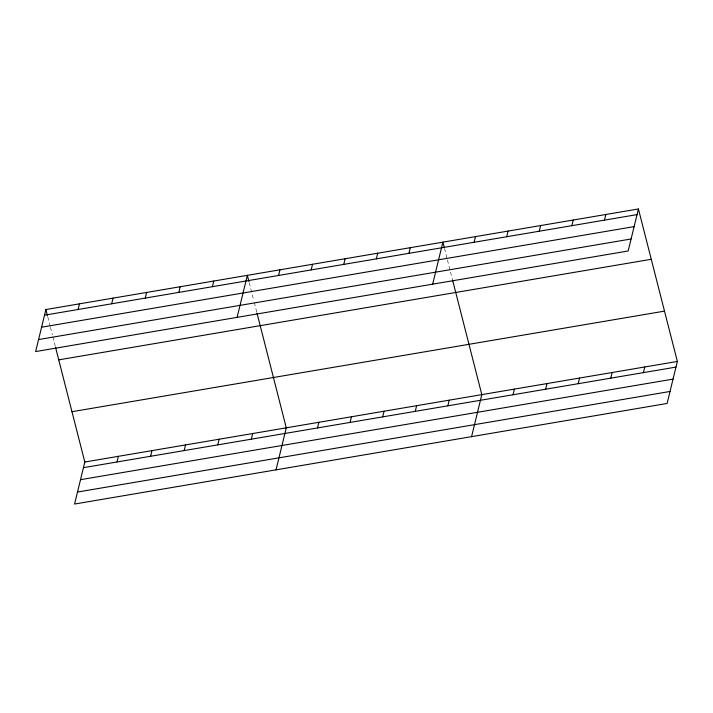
<?xml version="1.0" encoding="UTF-8"?>
<svg xmlns="http://www.w3.org/2000/svg" width="713" height="713" viewBox="0 0 713 713"><rect width="100%" height="100%" fill="white"/><g stroke="black" fill="none" stroke-linecap="round" stroke-linejoin="round"><path stroke-width="0.53" stroke-dasharray="3.56 2.67" d="M444.493 248.445L447.167 258.926M447.434 259.969L452.523 279.888M249.229 282.678L253.775 300.503M254.309 302.597L256.725 312.036M47.762 316.875L50.177 326.313M50.445 327.356L52.316 334.7M52.851 336.794L55.258 346.224"/><path stroke-width="1.07" d="M45.89 309.54L35.65 351.554L628.18 250.976L638.42 208.962L45.89 309.54L47.495 315.823M78.091 309.495L79.473 303.836M111.665 303.791L113.046 298.141M55.525 347.276L84.82 462.024L74.58 504.038L667.11 403.46L677.35 361.446L638.42 208.962M145.247 298.096L146.62 292.437M117.021 461.979L118.394 456.32M178.82 292.392L180.202 286.742M150.595 456.275L151.976 450.625M212.394 286.697L213.775 281.038M184.168 450.58L185.549 444.921M237.108 317.356L247.358 275.343L248.962 281.626M217.75 444.876L219.123 439.226M278.56 275.468L279.942 269.808M251.324 439.181L252.705 433.522M311.153 269.933L312.535 264.273M276.038 469.84L286.278 427.827L256.992 313.078M343.746 264.398L345.119 258.748M317.49 427.952L318.871 422.292M376.33 258.872L377.712 253.213M350.083 422.417L351.456 416.757M408.923 253.338L410.296 247.678M382.667 416.882L384.049 411.232M432.648 284.166L442.889 242.153L444.226 247.393M415.26 411.356L416.633 405.697M474.1 242.277L475.482 236.618M447.844 405.822L449.226 400.171M506.685 236.743L508.066 231.083M471.569 436.65L481.819 394.637L452.791 280.94M539.278 231.208L540.659 225.558M513.021 394.761L514.403 389.102M571.871 225.682L573.243 220.023M545.614 389.227L546.996 383.576M604.455 220.148L605.836 214.488M578.207 383.692L579.58 378.042M610.791 378.166L612.173 372.507M643.384 372.632L644.757 366.981M44.518 315.191L637.048 214.613M41.586 327.196L634.124 226.618M38.573 339.557L631.103 238.98M58.742 359.86L651.272 259.282M71.977 411.704L664.507 311.126M84.82 462.024L677.35 361.446M83.439 467.675L675.969 367.097M80.516 479.68L673.045 379.102M77.503 492.041L670.033 391.464"/></g></svg>
